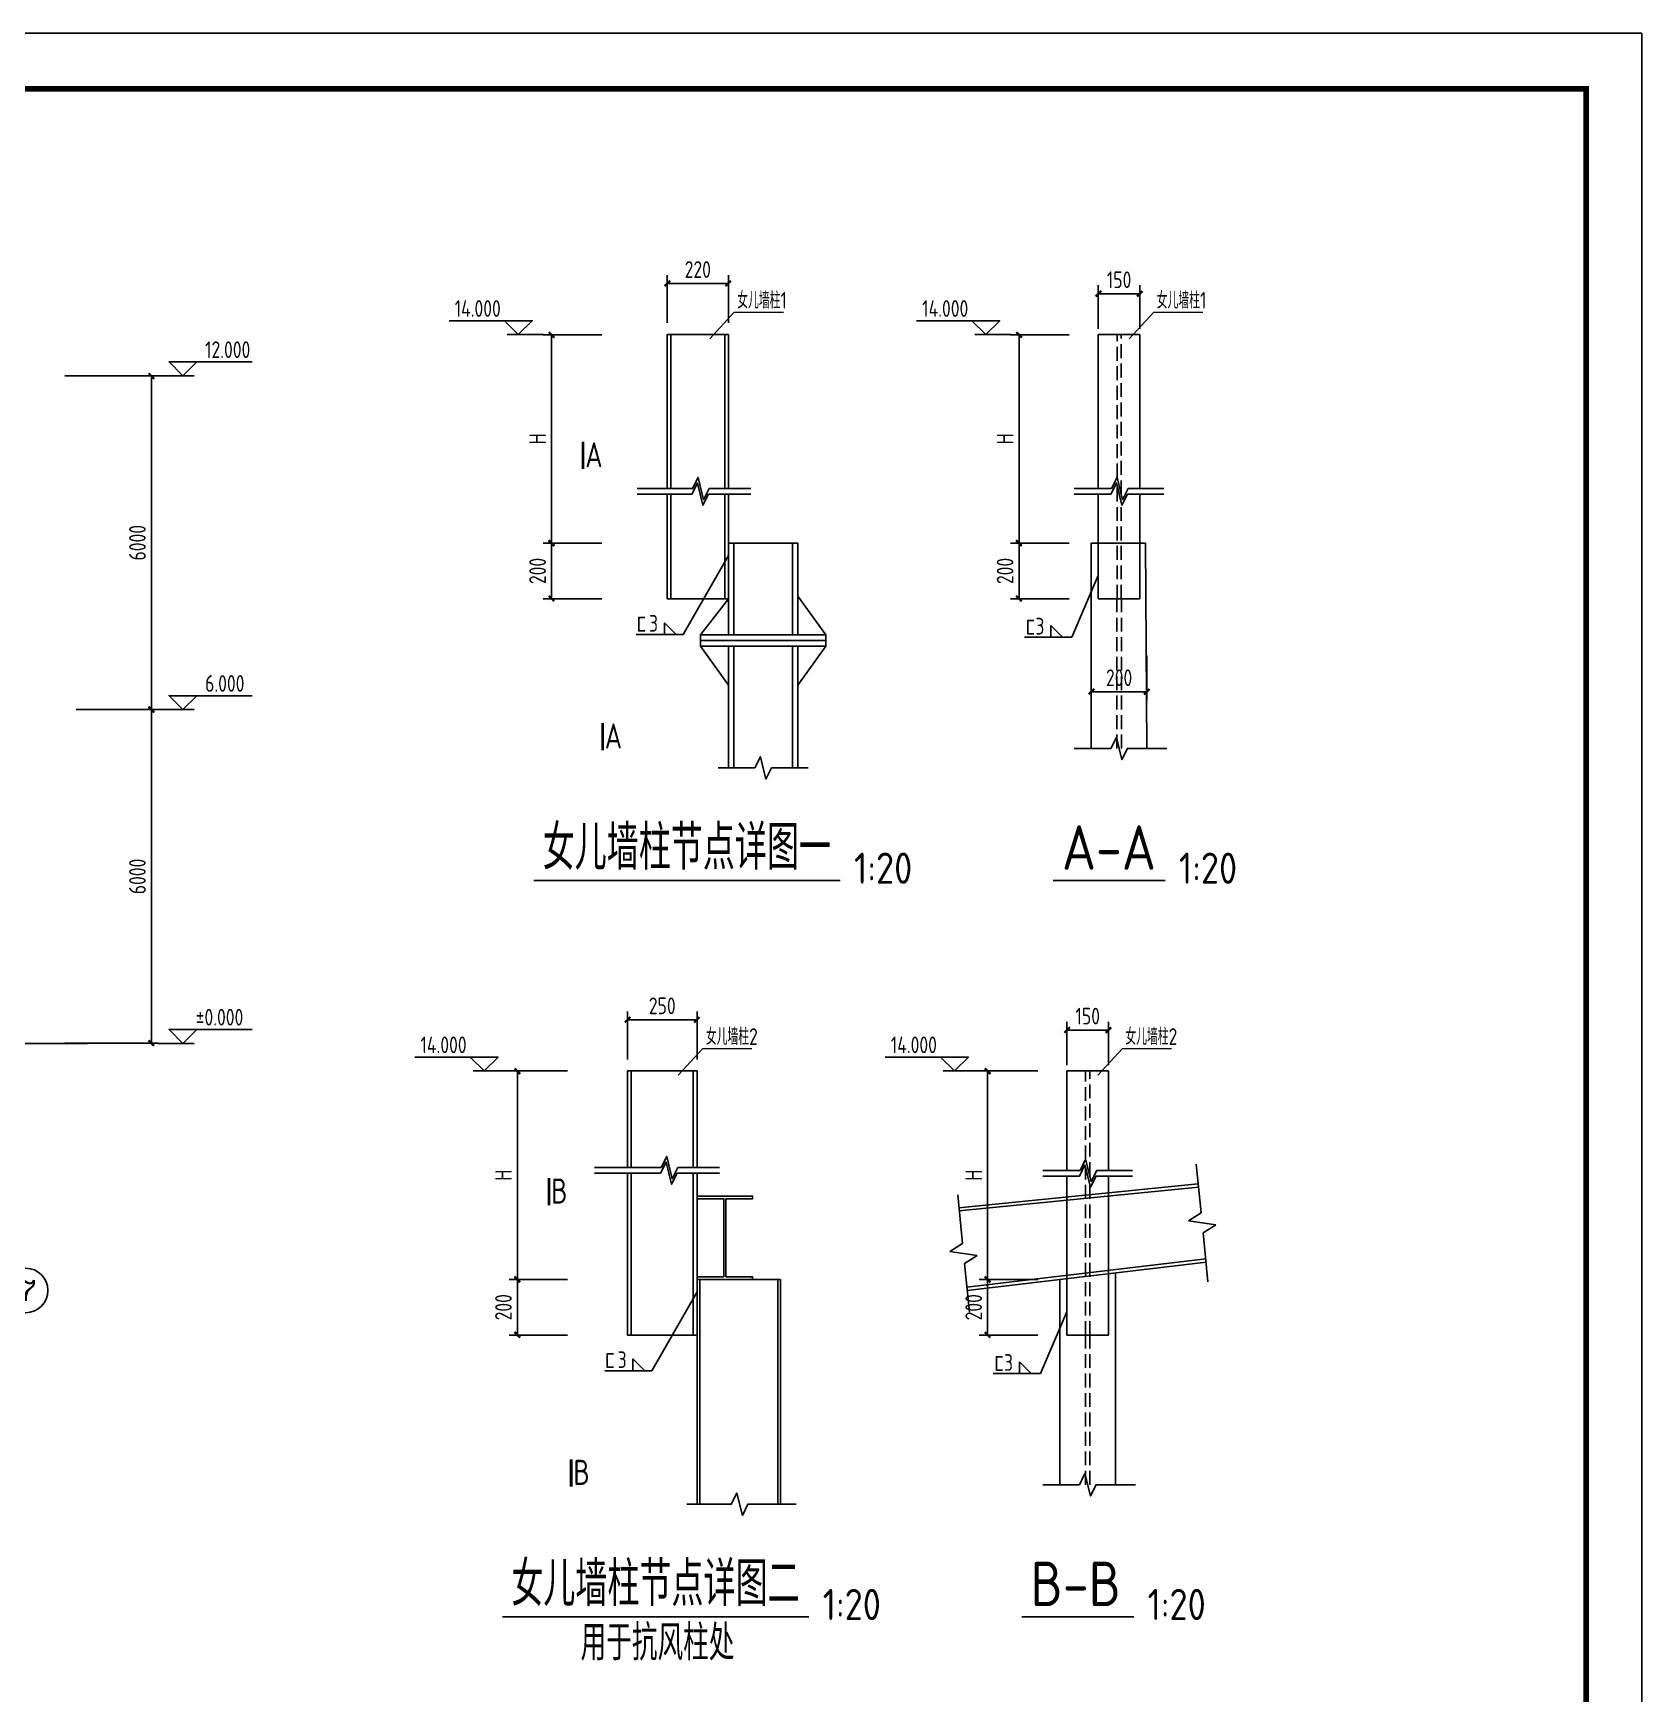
# Model space of a CAD drawing. Header units: millimetres. Extents: x 865490 to 879904, y 39442 to 44891.
# Drawn here: x 874003.9 to 874293.1, y 39745.4 to 40044 of the extents above; entities that cross this region are included whole.
import ezdxf
from ezdxf.enums import TextEntityAlignment as Align

# ---------------------------------------------------------------- set-up
doc = ezdxf.new("R2010")
doc.units = ezdxf.units.MM
doc.header["$LTSCALE"] = 1000
doc.header["$MEASUREMENT"] = 0
doc.linetypes.add('DASH', pattern=[0.35, 0.25, -0.1])
for name, color, linetype in [('10', 7, 'Continuous'), ('14', 2, 'Continuous'), ('1530', 253, 'Continuous'), ('1534', 7, 'Continuous'), ('AXIS', 3, 'Continuous'), ('AXIS_TEXT', 7, 'Continuous'), ('D1', 112, 'Continuous'), ('D2', 6, 'Continuous'), ('DIM', 7, 'Continuous'), ('GJ', 6, 'Continuous'), ('M_Prof', 2, 'Continuous'), ('M_Thin', 7, 'Continuous'), ('Prof', 2, 'Continuous'), ('THIN', 7, 'Continuous'), ('文字', 7, 'Continuous'), ('柱子', 8, 'Continuous'), ('标准截面(白色)', 7, 'Continuous'), ('标注', 7, 'Continuous')]:
    doc.layers.add(name, color=color, linetype=linetype)
doc.layers.add('LZ', color=64, linetype='Continuous', lineweight=9)
doc.styles.add('_TCH_AXIS', font='COMPLEX', dxfattribs={"bigfont": 'GBCBIG'})
doc.styles.add('COMPLEX', font='COMPLEX')
doc.styles.add('GBHZ', font='gbenor.shx', dxfattribs={"width": 0.9, "bigfont": 'gbcbig.shx'})
doc.dimstyles.new('Y100', dxfattribs={"dimscale": 0, "dimtxt": 3, "dimasz": 0.01, "dimexe": 1.2, "dimexo": 2, "dimgap": 1, "dimtad": 1, "dimdec": 0, "dimlfac": 100, "dimzin": 0, "dimdsep": 46, "dimtxsty": 'GBHZ', "dimblk": 'DX', "dimcen": 0.09, "dimdle": 1, "dimclrd": 7, "dimclre": 7, "dimclrt": 7, "dimadec": 0, "dimazin": 0, "dimtfac": 1, "dimtdec": 0, "dimtix": 1, "dimtmove": 2, "dimatfit": 3, "dimldrblk": 'DX', "dimfxl": 0, "dimtolj": 1, "dimtzin": 0, "dimarcsym": 0})
doc.dimstyles.new('Y20', dxfattribs={"dimscale": 0, "dimtxt": 3, "dimasz": 0.01, "dimexe": 1.5, "dimexo": 0.03, "dimgap": 1, "dimtad": 1, "dimdec": 0, "dimlfac": 20, "dimzin": 0, "dimdsep": 46, "dimtxsty": 'GBHZ', "dimblk1": 'DX', "dimblk2": 'DX', "dimsah": 1, "dimcen": 0.09, "dimdle": 1, "dimadec": 0, "dimazin": 0, "dimtfac": 1, "dimtdec": 0, "dimtix": 1, "dimtmove": 2, "dimatfit": 3, "dimldrblk": 'DX', "dimfxl": 0, "dimtolj": 1, "dimtzin": 0, "dimarcsym": 0})

# ---------------------------------------------------------------- blocks, each defined once
blk = doc.blocks.new('DX')
at = {"color": 0, "linetype": 'ByBlock', "const_width": 40}
blk.add_lwpolyline([(-54, -51), (46, 49)], dxfattribs=at)
blk = doc.blocks.new('*D38')
at = {"layer": 'Defpoints', "color": 0, "transparency": 16777216}
for p in [(874097.04, 39989.76), (874106.09, 39989.76), (874106.09, 39952.28)]:
    blk.add_point(p, dxfattribs=at)
at = {"layer": 'dim', "color": 0, "lineweight": -2, "transparency": 16777216}
for p, q in [((874106.06, 39989.76), (874095.54, 39989.76)), ((874097.04, 39952.29), (874097.04, 39989.75)), ((874106.06, 39952.28), (874095.54, 39952.28))]:
    blk.add_line(p, q, dxfattribs=at)
at = {"layer": 'dim', "color": 0, "lineweight": -2, "transparency": 16777216, "xscale": 0.01, "yscale": 0.01, "zscale": 0.01}
for p, rotation in [((874097.04, 39989.76), 90), ((874097.04, 39952.28), 270)]:
    blk.add_blockref('DX', p, dxfattribs=dict(at, rotation=rotation))
at = {"layer": 'dim', "color": 0, "transparency": 16777216, "insert": (874094.54, 39971.02), "char_height": 3, "attachment_point": 5, "rotation": 90, "style": 'GBHZ'}
blk.add_mtext('\\A1;H', dxfattribs=at)
blk = doc.blocks.new('*D39')
at = {"layer": 'Defpoints', "color": 0, "transparency": 16777216}
for p in [(874181.09, 39952.28), (874190.15, 39952.28), (874190.15, 39942.28)]:
    blk.add_point(p, dxfattribs=at)
at = {"layer": 'dim', "color": 0, "lineweight": -2, "transparency": 16777216}
for p, q in [((874190.12, 39952.28), (874179.59, 39952.28)), ((874181.09, 39942.29), (874181.09, 39952.27)), ((874190.12, 39942.28), (874179.59, 39942.28))]:
    blk.add_line(p, q, dxfattribs=at)
at = {"layer": 'dim', "color": 0, "lineweight": -2, "transparency": 16777216, "xscale": 0.01, "yscale": 0.01, "zscale": 0.01}
for p, rotation in [((874181.09, 39952.28), 90), ((874181.09, 39942.28), 270)]:
    blk.add_blockref('DX', p, dxfattribs=dict(at, rotation=rotation))
at = {"layer": 'dim', "color": 0, "transparency": 16777216, "insert": (874178.59, 39947.28), "char_height": 3, "attachment_point": 5, "rotation": 90, "style": 'GBHZ'}
blk.add_mtext('\\A1;200', dxfattribs=at)
blk = doc.blocks.new('*D40')
at = {"layer": 'Defpoints', "color": 0, "transparency": 16777216}
for p in [(874181.09, 39989.76), (874190.15, 39989.76), (874190.15, 39952.28)]:
    blk.add_point(p, dxfattribs=at)
at = {"layer": 'dim', "color": 0, "lineweight": -2, "transparency": 16777216}
for p, q in [((874190.12, 39989.76), (874179.59, 39989.76)), ((874181.09, 39952.29), (874181.09, 39989.75)), ((874190.12, 39952.28), (874179.59, 39952.28))]:
    blk.add_line(p, q, dxfattribs=at)
at = {"layer": 'dim', "color": 0, "lineweight": -2, "transparency": 16777216, "xscale": 0.01, "yscale": 0.01, "zscale": 0.01}
for p, rotation in [((874181.09, 39989.76), 90), ((874181.09, 39952.28), 270)]:
    blk.add_blockref('DX', p, dxfattribs=dict(at, rotation=rotation))
at = {"layer": 'dim', "color": 0, "transparency": 16777216, "insert": (874178.59, 39971.02), "char_height": 3, "attachment_point": 5, "rotation": 90, "style": 'GBHZ'}
blk.add_mtext('\\A1;H', dxfattribs=at)
blk = doc.blocks.new('*D41')
at = {"layer": 'Defpoints', "color": 0, "transparency": 16777216}
for p in [(874194.09, 39932.13), (874204.09, 39932.13), (874194.09, 39925.58)]:
    blk.add_point(p, dxfattribs=at)
at = {"layer": 'dim', "color": 0, "lineweight": -2, "transparency": 16777216}
for p, q in [((874194.09, 39932.1), (874194.09, 39924.08)), ((874204.09, 39932.1), (874204.09, 39924.08)), ((874204.08, 39925.58), (874194.1, 39925.58))]:
    blk.add_line(p, q, dxfattribs=at)
at = {"layer": 'dim', "color": 0, "lineweight": -2, "transparency": 16777216, "xscale": 0.01, "yscale": 0.01, "zscale": 0.01, "rotation": 180}
blk.add_blockref('DX', (874194.09, 39925.58), dxfattribs=at)
at = {"layer": 'dim', "color": 0, "lineweight": -2, "transparency": 16777216, "xscale": 0.01, "yscale": 0.01, "zscale": 0.01}
blk.add_blockref('DX', (874204.09, 39925.58), dxfattribs=at)
at = {"layer": 'dim', "color": 0, "transparency": 16777216, "insert": (874199.09, 39928.08), "char_height": 3, "attachment_point": 5, "style": 'GBHZ'}
blk.add_mtext('\\A1;200', dxfattribs=at)
blk = doc.blocks.new('*D42')
at = {"layer": 'Defpoints', "color": 0, "transparency": 16777216}
for p in [(874202.84, 39997.13), (874195.34, 39990.77), (874202.84, 39990.77)]:
    blk.add_point(p, dxfattribs=at)
at = {"layer": 'dim', "color": 0, "lineweight": -2, "transparency": 16777216}
for p, q in [((874195.34, 39990.8), (874195.34, 39998.63)), ((874202.84, 39990.8), (874202.84, 39998.63)), ((874195.35, 39997.13), (874202.83, 39997.13))]:
    blk.add_line(p, q, dxfattribs=at)
at = {"layer": 'dim', "color": 0, "lineweight": -2, "transparency": 16777216, "xscale": 0.01, "yscale": 0.01, "zscale": 0.01, "rotation": 180}
blk.add_blockref('DX', (874195.34, 39997.13), dxfattribs=at)
at = {"layer": 'dim', "color": 0, "lineweight": -2, "transparency": 16777216, "xscale": 0.01, "yscale": 0.01, "zscale": 0.01}
blk.add_blockref('DX', (874202.84, 39997.13), dxfattribs=at)
at = {"layer": 'dim', "color": 0, "transparency": 16777216, "insert": (874199.09, 39999.63), "char_height": 3, "attachment_point": 5, "style": 'GBHZ'}
blk.add_mtext('\\A1;150', dxfattribs=at)
blk = doc.blocks.new('*D43')
at = {"layer": 'Defpoints', "color": 0, "transparency": 16777216}
for p in [(874106.09, 39952.28), (874097.04, 39942.28), (874106.09, 39942.28)]:
    blk.add_point(p, dxfattribs=at)
at = {"layer": 'dim', "color": 0, "lineweight": -2, "transparency": 16777216}
for p, q in [((874106.06, 39952.28), (874095.54, 39952.28)), ((874097.04, 39952.27), (874097.04, 39942.29)), ((874106.06, 39942.28), (874095.54, 39942.28))]:
    blk.add_line(p, q, dxfattribs=at)
at = {"layer": 'dim', "color": 0, "lineweight": -2, "transparency": 16777216, "xscale": 0.01, "yscale": 0.01, "zscale": 0.01}
for p, rotation in [((874097.04, 39952.28), 90), ((874097.04, 39942.28), 270)]:
    blk.add_blockref('DX', p, dxfattribs=dict(at, rotation=rotation))
at = {"layer": 'dim', "color": 0, "transparency": 16777216, "insert": (874094.54, 39947.28), "char_height": 3, "attachment_point": 5, "rotation": 90, "style": 'GBHZ'}
blk.add_mtext('\\A1;200', dxfattribs=at)
blk = doc.blocks.new('*D44')
at = {"layer": 'Defpoints', "color": 0, "transparency": 16777216}
for p in [(874128.84, 39998.97), (874117.84, 39991.83), (874128.84, 39991.83)]:
    blk.add_point(p, dxfattribs=at)
at = {"layer": 'dim', "color": 0, "lineweight": -2, "transparency": 16777216}
for p, q in [((874117.84, 39991.86), (874117.84, 40000.47)), ((874128.84, 39991.86), (874128.84, 40000.47)), ((874117.85, 39998.97), (874128.83, 39998.97))]:
    blk.add_line(p, q, dxfattribs=at)
at = {"layer": 'dim', "color": 0, "lineweight": -2, "transparency": 16777216, "xscale": 0.01, "yscale": 0.01, "zscale": 0.01, "rotation": 180}
blk.add_blockref('DX', (874117.84, 39998.97), dxfattribs=at)
at = {"layer": 'dim', "color": 0, "lineweight": -2, "transparency": 16777216, "xscale": 0.01, "yscale": 0.01, "zscale": 0.01}
blk.add_blockref('DX', (874128.84, 39998.97), dxfattribs=at)
at = {"layer": 'dim', "color": 0, "transparency": 16777216, "insert": (874123.34, 40001.47), "char_height": 3, "attachment_point": 5, "style": 'GBHZ'}
blk.add_mtext('\\A1;220', dxfattribs=at)
blk = doc.blocks.new('*D32')
at = {"layer": 'Defpoints', "color": 0, "transparency": 16777216}
for p in [(874090.9, 39857.39), (874099.95, 39857.39), (874099.95, 39819.91)]:
    blk.add_point(p, dxfattribs=at)
at = {"layer": 'dim', "color": 0, "lineweight": -2, "transparency": 16777216}
for p, q in [((874099.92, 39857.39), (874089.4, 39857.39)), ((874090.9, 39819.92), (874090.9, 39857.38)), ((874099.92, 39819.91), (874089.4, 39819.91))]:
    blk.add_line(p, q, dxfattribs=at)
at = {"layer": 'dim', "color": 0, "lineweight": -2, "transparency": 16777216, "xscale": 0.01, "yscale": 0.01, "zscale": 0.01}
for p, rotation in [((874090.9, 39857.39), 90), ((874090.9, 39819.91), 270)]:
    blk.add_blockref('DX', p, dxfattribs=dict(at, rotation=rotation))
at = {"layer": 'dim', "color": 0, "transparency": 16777216, "insert": (874088.4, 39838.65), "char_height": 3, "attachment_point": 5, "rotation": 90, "style": 'GBHZ'}
blk.add_mtext('\\A1;H', dxfattribs=at)
blk = doc.blocks.new('*D33')
at = {"layer": 'Defpoints', "color": 0, "transparency": 16777216}
for p in [(874175.45, 39819.91), (874184.51, 39819.91), (874184.51, 39809.91)]:
    blk.add_point(p, dxfattribs=at)
at = {"layer": 'dim', "color": 0, "lineweight": -2, "transparency": 16777216}
for p, q in [((874184.48, 39819.91), (874173.95, 39819.91)), ((874175.45, 39809.92), (874175.45, 39819.9)), ((874184.48, 39809.91), (874173.95, 39809.91))]:
    blk.add_line(p, q, dxfattribs=at)
at = {"layer": 'dim', "color": 0, "lineweight": -2, "transparency": 16777216, "xscale": 0.01, "yscale": 0.01, "zscale": 0.01}
for p, rotation in [((874175.45, 39819.91), 90), ((874175.45, 39809.91), 270)]:
    blk.add_blockref('DX', p, dxfattribs=dict(at, rotation=rotation))
at = {"layer": 'dim', "color": 0, "transparency": 16777216, "insert": (874172.95, 39814.91), "char_height": 3, "attachment_point": 5, "rotation": 90, "style": 'GBHZ'}
blk.add_mtext('\\A1;200', dxfattribs=at)
blk = doc.blocks.new('*D34')
at = {"layer": 'Defpoints', "color": 0, "transparency": 16777216}
for p in [(874175.45, 39857.39), (874184.51, 39857.39), (874184.51, 39819.91)]:
    blk.add_point(p, dxfattribs=at)
at = {"layer": 'dim', "color": 0, "lineweight": -2, "transparency": 16777216}
for p, q in [((874184.48, 39857.39), (874173.95, 39857.39)), ((874175.45, 39819.92), (874175.45, 39857.38)), ((874184.48, 39819.91), (874173.95, 39819.91))]:
    blk.add_line(p, q, dxfattribs=at)
at = {"layer": 'dim', "color": 0, "lineweight": -2, "transparency": 16777216, "xscale": 0.01, "yscale": 0.01, "zscale": 0.01}
for p, rotation in [((874175.45, 39857.39), 90), ((874175.45, 39819.91), 270)]:
    blk.add_blockref('DX', p, dxfattribs=dict(at, rotation=rotation))
at = {"layer": 'dim', "color": 0, "transparency": 16777216, "insert": (874172.95, 39838.65), "char_height": 3, "attachment_point": 5, "rotation": 90, "style": 'GBHZ'}
blk.add_mtext('\\A1;H', dxfattribs=at)
blk = doc.blocks.new('*D35')
at = {"layer": 'Defpoints', "color": 0, "transparency": 16777216}
for p in [(874197.2, 39864.75), (874189.7, 39858.39), (874197.2, 39858.39)]:
    blk.add_point(p, dxfattribs=at)
at = {"layer": 'dim', "color": 0, "lineweight": -2, "transparency": 16777216}
for p, q in [((874189.7, 39858.42), (874189.7, 39866.25)), ((874197.2, 39858.42), (874197.2, 39866.25)), ((874189.71, 39864.75), (874197.19, 39864.75))]:
    blk.add_line(p, q, dxfattribs=at)
at = {"layer": 'dim', "color": 0, "lineweight": -2, "transparency": 16777216, "xscale": 0.01, "yscale": 0.01, "zscale": 0.01, "rotation": 180}
blk.add_blockref('DX', (874189.7, 39864.75), dxfattribs=at)
at = {"layer": 'dim', "color": 0, "lineweight": -2, "transparency": 16777216, "xscale": 0.01, "yscale": 0.01, "zscale": 0.01}
blk.add_blockref('DX', (874197.2, 39864.75), dxfattribs=at)
at = {"layer": 'dim', "color": 0, "transparency": 16777216, "insert": (874193.45, 39867.25), "char_height": 3, "attachment_point": 5, "style": 'GBHZ'}
blk.add_mtext('\\A1;150', dxfattribs=at)
blk = doc.blocks.new('*D36')
at = {"layer": 'Defpoints', "color": 0, "transparency": 16777216}
for p in [(874099.95, 39819.91), (874090.9, 39809.91), (874099.95, 39809.91)]:
    blk.add_point(p, dxfattribs=at)
at = {"layer": 'dim', "color": 0, "lineweight": -2, "transparency": 16777216}
for p, q in [((874099.92, 39819.91), (874089.4, 39819.91)), ((874090.9, 39819.9), (874090.9, 39809.92)), ((874099.92, 39809.91), (874089.4, 39809.91))]:
    blk.add_line(p, q, dxfattribs=at)
at = {"layer": 'dim', "color": 0, "lineweight": -2, "transparency": 16777216, "xscale": 0.01, "yscale": 0.01, "zscale": 0.01}
for p, rotation in [((874090.9, 39819.91), 90), ((874090.9, 39809.91), 270)]:
    blk.add_blockref('DX', p, dxfattribs=dict(at, rotation=rotation))
at = {"layer": 'dim', "color": 0, "transparency": 16777216, "insert": (874088.4, 39814.91), "char_height": 3, "attachment_point": 5, "rotation": 90, "style": 'GBHZ'}
blk.add_mtext('\\A1;200', dxfattribs=at)
blk = doc.blocks.new('*D37')
at = {"layer": 'Defpoints', "color": 0, "transparency": 16777216}
for p in [(874123.2, 39866.6), (874110.7, 39859.45), (874123.2, 39859.45)]:
    blk.add_point(p, dxfattribs=at)
at = {"layer": 'dim', "color": 0, "lineweight": -2, "transparency": 16777216}
for p, q in [((874110.7, 39859.48), (874110.7, 39868.1)), ((874110.71, 39866.6), (874123.19, 39866.6)), ((874123.2, 39859.48), (874123.2, 39868.1))]:
    blk.add_line(p, q, dxfattribs=at)
at = {"layer": 'dim', "color": 0, "lineweight": -2, "transparency": 16777216, "xscale": 0.01, "yscale": 0.01, "zscale": 0.01, "rotation": 180}
blk.add_blockref('DX', (874110.7, 39866.6), dxfattribs=at)
at = {"layer": 'dim', "color": 0, "lineweight": -2, "transparency": 16777216, "xscale": 0.01, "yscale": 0.01, "zscale": 0.01}
blk.add_blockref('DX', (874123.2, 39866.6), dxfattribs=at)
at = {"layer": 'dim', "color": 0, "transparency": 16777216, "insert": (874116.95, 39869.1), "char_height": 3, "attachment_point": 5, "style": 'GBHZ'}
blk.add_mtext('\\A1;250', dxfattribs=at)
blk = doc.blocks.new('*D562')
at = {"layer": 'Defpoints', "color": 0, "transparency": 16777216}
for p in [(874009.55, 39922.36), (874007.55, 39862.36), (874025.09, 39862.36)]:
    blk.add_point(p, dxfattribs=at)
at = {"layer": 'dim', "color": 7, "lineweight": -2, "transparency": 16777216}
for p, q in [((874011.55, 39922.36), (874026.29, 39922.36)), ((874025.09, 39922.35), (874025.09, 39862.37)), ((874009.55, 39862.36), (874026.29, 39862.36))]:
    blk.add_line(p, q, dxfattribs=at)
at = {"layer": 'dim', "color": 7, "lineweight": -2, "transparency": 16777216, "xscale": 0.01, "yscale": 0.01, "zscale": 0.01}
for p, rotation in [((874025.09, 39922.36), 90), ((874025.09, 39862.36), 270)]:
    blk.add_blockref('DX', p, dxfattribs=dict(at, rotation=rotation))
at = {"layer": 'dim', "color": 7, "transparency": 16777216, "insert": (874022.59, 39892.36), "char_height": 3, "attachment_point": 5, "rotation": 90, "style": 'GBHZ'}
blk.add_mtext('\\A1;6000', dxfattribs=at)
blk = doc.blocks.new('*D565')
at = {"layer": 'Defpoints', "color": 0, "transparency": 16777216}
for p in [(874007.55, 39982.36), (874025.09, 39982.36), (874009.55, 39922.36)]:
    blk.add_point(p, dxfattribs=at)
at = {"layer": 'dim', "color": 7, "lineweight": -2, "transparency": 16777216}
for p, q in [((874009.55, 39982.36), (874026.29, 39982.36)), ((874025.09, 39922.37), (874025.09, 39982.35)), ((874011.55, 39922.36), (874026.29, 39922.36))]:
    blk.add_line(p, q, dxfattribs=at)
at = {"layer": 'dim', "color": 7, "lineweight": -2, "transparency": 16777216, "xscale": 0.01, "yscale": 0.01, "zscale": 0.01}
for p, rotation in [((874025.09, 39982.36), 90), ((874025.09, 39922.36), 270)]:
    blk.add_blockref('DX', p, dxfattribs=dict(at, rotation=rotation))
at = {"layer": 'dim', "color": 7, "transparency": 16777216, "insert": (874022.59, 39952.36), "char_height": 3, "attachment_point": 5, "rotation": 90, "style": 'GBHZ'}
blk.add_mtext('\\A1;6000', dxfattribs=at)
blk = doc.blocks.new('_AXISO')
blk.add_circle((0, 0), 0.5)
at = {"layer": 'AXIS_TEXT', "style": 'COMPLEX', "width": 1.041667}
blk.add_attdef('A', text='', height=0.56, dxfattribs=at).set_placement((-0.25, -0.28), (0.25, -0.28), align=Align.FIT)

msp = doc.modelspace()

# ---------------------------------------------------------------- linework, layer by layer
at = {"color": 0}
for p, q in [((874293.063, 40043.955), (873452.063, 40043.955)), ((873452.063, 40043.955), (874293.063, 40043.955)), ((874293.063, 40043.955), (874293.063, 39449.955))]:
    msp.add_line(p, q, dxfattribs=at)
at = {"color": 0, "const_width": 1}
msp.add_lwpolyline([(874283.063, 39459.955), (873477.063, 39459.955), (873477.063, 40033.955), (874283.063, 40033.955)], close=True, dxfattribs=at)
at = {"layer": '14'}
for points in [[(874123.841, 39935.778), (874128.842, 39942.278)], [(874146.341, 39935.778), (874141.341, 39942.778)], [(874123.841, 39933.778), (874128.842, 39926.778)], [(874146.341, 39933.778), (874141.341, 39926.778)]]:
    msp.add_lwpolyline(points, dxfattribs=at)
msp.add_lwpolyline([(874123.841, 39933.778), (874123.841, 39935.778), (874146.341, 39935.778), (874146.341, 39933.778), (874123.841, 39933.778)], close=True, dxfattribs=at)
at = {"layer": '1530'}
for p, q in [((874095.537, 39989.761), (874089.066, 39989.761)), ((874179.595, 39989.761), (874173.123, 39989.761)), ((874026.294, 39982.358), (874032.766, 39982.358)), ((874026.294, 39922.358), (874032.766, 39922.358)), ((874026.294, 39862.358), (874032.766, 39862.358)), ((874089.396, 39857.389), (874082.925, 39857.389)), ((874173.954, 39857.389), (874167.482, 39857.389))]:
    msp.add_line(p, q, dxfattribs=at)
at = {"layer": '1534'}
for points in [[(874088.566, 39992.261), (874091.066, 39989.761), (874093.566, 39992.261), (874078.632, 39992.261)], [(874172.623, 39992.261), (874175.123, 39989.761), (874177.623, 39992.261), (874162.689, 39992.261)], [(874033.266, 39984.858), (874030.766, 39982.358), (874028.266, 39984.858), (874043.199, 39984.858)], [(874033.266, 39924.858), (874030.766, 39922.358), (874028.266, 39924.858), (874043.199, 39924.858)], [(874033.266, 39864.858), (874030.766, 39862.358), (874028.266, 39864.858), (874043.199, 39864.858)], [(874082.425, 39859.889), (874084.925, 39857.389), (874087.425, 39859.889), (874072.491, 39859.889)], [(874166.982, 39859.889), (874169.482, 39857.389), (874171.982, 39859.889), (874157.048, 39859.889)]]:
    msp.add_lwpolyline(points, dxfattribs=at)
at = {"layer": 'D1'}
for p, q in [((874128.841, 39950.053), (874120.695, 39935.876)), ((874195.341, 39946.457), (874190.593, 39935.353)), ((874117.327, 39937.984), (874119.435, 39935.876)), ((874117.327, 39935.876), (874117.327, 39937.984)), ((874120.695, 39935.876), (874112.26, 39935.876)), ((874190.593, 39935.353), (874182.091, 39935.353)), ((874186.792, 39937.462), (874188.9, 39935.353)), ((874186.792, 39935.353), (874186.792, 39937.462)), ((874123.2, 39817.681), (874115.054, 39803.504)), ((874189.7, 39814.085), (874184.952, 39802.981)), ((874115.054, 39803.504), (874106.619, 39803.504)), ((874111.686, 39805.612), (874113.794, 39803.504)), ((874111.686, 39803.504), (874111.686, 39805.612)), ((874181.151, 39805.09), (874183.259, 39802.981)), ((874181.151, 39802.981), (874181.151, 39805.09)), ((874184.952, 39802.981), (874176.45, 39802.981))]:
    msp.add_line(p, q, dxfattribs=at)
at = {"layer": 'D2', "const_width": 0.489}
for points in [[(874102.713, 39965.604), (874102.713, 39970.497)], [(874106.213, 39915.035), (874106.213, 39919.928)], [(874096.572, 39833.232), (874096.572, 39838.125)], [(874100.572, 39782.663), (874100.572, 39787.556)]]:
    msp.add_lwpolyline(points, dxfattribs=at)
at = {"layer": 'dim'}
msp.add_line((874146.341, 39934.778), (874123.841, 39934.778), dxfattribs=at)
at = {"layer": 'GJ'}
for p, q in [((874117.841, 39962.083), (874117.841, 39989.761)), ((874128.841, 39989.761), (874117.841, 39989.761)), ((874118.508, 39962.083), (874118.508, 39989.761)), ((874128.174, 39962.083), (874128.174, 39989.761)), ((874128.841, 39962.083), (874128.841, 39989.761)), ((874195.341, 39962.083), (874195.341, 39989.761)), ((874202.841, 39989.761), (874195.341, 39989.761)), ((874202.841, 39962.083), (874202.841, 39989.761)), ((874117.841, 39942.278), (874117.841, 39961.083)), ((874118.508, 39942.278), (874118.508, 39961.083)), ((874128.174, 39942.278), (874128.174, 39961.083)), ((874128.841, 39942.278), (874128.841, 39961.083)), ((874195.341, 39942.278), (874195.341, 39961.083)), ((874202.841, 39942.278), (874202.841, 39961.083)), ((874128.841, 39942.278), (874117.841, 39942.278)), ((874202.841, 39942.278), (874195.341, 39942.278)), ((874110.7, 39840.018), (874110.7, 39857.389)), ((874123.2, 39857.389), (874110.7, 39857.389)), ((874111.367, 39840.018), (874111.367, 39857.389)), ((874122.533, 39840.018), (874122.533, 39857.389)), ((874123.2, 39840.018), (874123.2, 39857.389)), ((874189.7, 39839.508), (874189.7, 39857.389)), ((874197.2, 39857.389), (874189.7, 39857.389)), ((874197.2, 39839.508), (874197.2, 39857.389)), ((874110.7, 39809.906), (874110.7, 39839.018)), ((874111.367, 39809.906), (874111.367, 39839.018)), ((874122.533, 39809.906), (874122.533, 39839.018)), ((874123.2, 39809.906), (874123.2, 39839.018)), ((874189.7, 39809.906), (874189.7, 39838.508)), ((874197.2, 39809.906), (874197.2, 39838.508)), ((874123.2, 39809.906), (874110.7, 39809.906)), ((874197.2, 39809.906), (874189.7, 39809.906))]:
    msp.add_line(p, q, dxfattribs=at)
at = {"layer": 'LZ'}
for p, q in [((874125.479, 39988.988), (874129.897, 39993.797)), ((874129.897, 39993.797), (874138.719, 39993.797)), ((874200.9, 39988.988), (874205.317, 39993.797)), ((874205.317, 39993.797), (874214.139, 39993.797)), ((874119.838, 39856.617), (874124.256, 39861.425)), ((874124.256, 39861.425), (874133.078, 39861.425)), ((874195.259, 39856.617), (874199.676, 39861.425)), ((874199.676, 39861.425), (874208.498, 39861.425))]:
    msp.add_line(p, q, dxfattribs=at)
at = {"layer": 'M_Prof'}
msp.add_line((874013.586, 39862.358), (873495.691, 39862.358), dxfattribs=at)
at = {"layer": 'M_Thin'}
for points in [[(874112.412, 39962.083), (874122.394, 39962.083), (874123.394, 39964.083), (874124.394, 39960.083), (874125.394, 39962.083), (874132.904, 39962.083)], [(874112.412, 39961.083), (874122.269, 39961.083), (874123.269, 39963.083), (874124.269, 39959.083), (874125.269, 39961.083), (874132.904, 39961.083)], [(874191.029, 39962.083), (874197.716, 39962.083), (874198.716, 39964.083), (874199.716, 39960.083), (874200.716, 39962.083), (874207.154, 39962.083)], [(874191.029, 39961.083), (874197.591, 39961.083), (874198.591, 39963.083), (874199.591, 39959.083), (874200.591, 39961.083), (874207.154, 39961.083)], [(874191.029, 39915.368), (874197.591, 39915.368), (874198.591, 39917.368), (874199.591, 39913.368), (874200.591, 39915.368), (874207.654, 39915.368)], [(874127.029, 39911.868), (874133.591, 39911.868), (874134.591, 39913.868), (874135.591, 39909.868), (874136.591, 39911.868), (874143.154, 39911.868)], [(874104.771, 39840.018), (874116.753, 39840.018), (874117.753, 39842.018), (874118.753, 39838.018), (874119.753, 39840.018), (874127.262, 39840.018)], [(874104.771, 39839.018), (874116.628, 39839.018), (874117.628, 39841.018), (874118.628, 39837.018), (874119.628, 39839.018), (874127.262, 39839.018)], [(874185.388, 39839.508), (874192.075, 39839.508), (874193.075, 39841.508), (874194.075, 39837.508), (874195.075, 39839.508), (874201.513, 39839.508)], [(874185.388, 39838.508), (874191.95, 39838.508), (874192.95, 39840.508), (874193.95, 39836.508), (874194.95, 39838.508), (874201.513, 39838.508)], [(874185.388, 39782.996), (874191.95, 39782.996), (874192.95, 39784.996), (874193.95, 39780.996), (874194.95, 39782.996), (874202.013, 39782.996)], [(874121.387, 39779.496), (874129.348, 39779.496), (874130.348, 39781.496), (874131.348, 39777.496), (874132.348, 39779.496), (874141.046, 39779.496)]]:
    msp.add_lwpolyline(points, dxfattribs=at)
at = {"layer": 'Prof'}
msp.add_lwpolyline([(874123.2, 39819.906), (874133.2, 39819.906), (874133.2, 39820.406), (874128.4, 39820.406), (874128.4, 39834.406), (874133.2, 39834.406), (874133.2, 39834.906), (874123.2, 39834.906), (874123.2, 39834.406), (874128, 39834.406), (874128, 39820.406), (874123.2, 39820.406)], close=True, dxfattribs=at)
at = {"layer": 'THIN'}
for p, q in [((874213.827, 39831.864), (874212.95, 39840.634)), ((874170.944, 39826.38), (874170.067, 39835.151)), ((874211.558, 39830.431), (874213.827, 39831.864)), ((874216.454, 39829.714), (874211.558, 39830.431)), ((874214.185, 39828.282), (874216.454, 39829.714)), ((874215.062, 39819.511), (874214.185, 39828.282)), ((874168.676, 39824.948), (874170.944, 39826.38)), ((874173.571, 39824.231), (874168.676, 39824.948)), ((874171.303, 39822.798), (874173.571, 39824.231)), ((874172.18, 39814.028), (874171.303, 39822.798))]:
    msp.add_line(p, q, dxfattribs=at)
at = {"layer": '文字', "color": 6, "const_width": 0.32}
for points in [[(874093.837, 39891.614), (874148.989, 39891.614)], [(874187.202, 39891.614), (874207.394, 39891.614)], [(874088.196, 39759.242), (874143.348, 39759.242)], [(874181.561, 39759.242), (874201.753, 39759.242)]]:
    msp.add_lwpolyline(points, dxfattribs=at)
at = {"layer": '柱子', "color": 251, "linetype": 'DASH', "ltscale": 0.01}
for p, q in [((874198.71, 39964.072), (874198.71, 39989.761)), ((874199.472, 39961.061), (874199.472, 39989.761)), ((874198.71, 39942.278), (874198.71, 39962.606)), ((874199.472, 39942.278), (874199.472, 39959.561)), ((874198.691, 39915.368), (874198.691, 39942.278)), ((874199.491, 39915.368), (874199.491, 39942.278)), ((874193.069, 39841.497), (874193.069, 39857.389)), ((874193.831, 39838.486), (874193.831, 39857.389)), ((874193.069, 39809.906), (874193.069, 39840.031)), ((874193.831, 39809.906), (874193.831, 39836.986)), ((874193.05, 39782.996), (874193.05, 39809.906)), ((874193.85, 39782.996), (874193.85, 39809.906))]:
    msp.add_line(p, q, dxfattribs=at)
at = {"layer": '柱子', "color": 251, "ltscale": 0.01}
for p, q in [((874128.841, 39935.778), (874128.841, 39952.278)), ((874141.341, 39952.278), (874128.841, 39952.278)), ((874129.841, 39935.778), (874129.841, 39952.278)), ((874140.341, 39935.778), (874140.341, 39952.278)), ((874141.341, 39935.778), (874141.341, 39952.278)), ((874194.091, 39939.528), (874194.091, 39952.278)), ((874203.841, 39952.278), (874194.091, 39952.278)), ((874204.091, 39915.368), (874203.841, 39952.278)), ((874194.091, 39915.368), (874194.091, 39939.528)), ((874128.841, 39911.868), (874128.841, 39933.778)), ((874129.841, 39911.868), (874129.841, 39933.778)), ((874140.341, 39911.868), (874140.341, 39933.778)), ((874141.341, 39911.868), (874141.341, 39933.778)), ((874123.2, 39779.496), (874123.2, 39819.906)), ((874138.2, 39819.906), (874123.2, 39819.906)), ((874123.7, 39779.496), (874123.7, 39819.906)), ((874137.7, 39779.496), (874137.7, 39819.906)), ((874138.2, 39779.496), (874138.2, 39819.906))]:
    msp.add_line(p, q, dxfattribs=at)
at = {"layer": '柱子'}
for p, q in [((874170.301, 39832.814), (874213.302, 39837.114)), ((874170.361, 39832.217), (874213.362, 39836.517)), ((874171.728, 39818.54), (874214.654, 39823.591)), ((874171.788, 39817.943), (874214.714, 39822.994))]:
    msp.add_line(p, q, dxfattribs=at)
at = {"layer": '标准截面(白色)'}
for p, q in [((874188.45, 39819.903), (874188.45, 39782.996)), ((874198.45, 39821.08), (874198.45, 39782.996))]:
    msp.add_line(p, q, dxfattribs=at)
at = {"layer": '标注'}
for points in [[(874113.797, 39936.496), (874112.711, 39936.496), (874112.711, 39938.91), (874113.797, 39938.91)], [(874183.764, 39935.985), (874182.678, 39935.985), (874182.678, 39938.399), (874183.764, 39938.399)], [(874108.156, 39804.124), (874107.07, 39804.124), (874107.07, 39806.538), (874108.156, 39806.538)], [(874178.123, 39803.613), (874177.037, 39803.613), (874177.037, 39806.027), (874178.123, 39806.027)]]:
    msp.add_lwpolyline(points, dxfattribs=at)

# ---------------------------------------------------------------- block references
at = {"layer": 'AXIS', "color": 0}
ref = msp.add_blockref('_AXISO', (874002.507, 39817.928), dxfattribs=dict(at, xscale=8, yscale=8, zscale=8))
ref.add_attrib('A', '7', dxfattribs={"layer": 'AXIS_TEXT', "color": 0, "height": 3.688, "style": '_TCH_AXIS', "width": 1.714286}).set_placement((874000.4, 39816.084), (874004.614, 39816.084), align=Align.FIT)

# ---------------------------------------------------------------- texts
at = {"layer": '10', "style": 'GBHZ', "width": 0.9}
for s, height, p in [('女儿墙柱1', 3, (874130.429, 39994.44)), ('女儿墙柱1', 3, (874205.849, 39994.44)), ('A', 4.5, (874103.117, 39965.928)), ('3', 3, (874114.572, 39936.367)), ('3', 3, (874184.037, 39935.844)), ('A', 4.5, (874106.617, 39915.359)), ('女儿墙柱2', 3, (874124.788, 39862.068)), ('女儿墙柱2', 3, (874200.208, 39862.068)), ('B', 4.5, (874096.976, 39833.557)), ('3', 3, (874108.931, 39803.995)), ('3', 3, (874178.396, 39803.472)), ('B', 4.5, (874100.976, 39782.987))]:
    msp.add_text(s, height=height, dxfattribs=at).set_placement(p)
at = {"layer": '1534', "style": 'GBHZ', "width": 0.9}
for s, p in [('14.000', (874079.63, 39992.961)), ('14.000', (874163.687, 39992.961)), ('12.000', (874034.759, 39985.558)), ('6.000', (874034.759, 39925.558)), ('%%P0.000', (874033.079, 39865.558)), ('14.000', (874073.489, 39860.589)), ('14.000', (874158.046, 39860.589))]:
    msp.add_text(s, height=3, dxfattribs=at).set_placement(p)
at = {"layer": '文字', "color": 6, "style": 'GBHZ'}
for s, height, p in [('女儿墙柱节点详图一', 8, (874095.444, 39893.565)), ('A-A', 8, (874188.81, 39893.565)), ('1:20', 5.6, (874151.438, 39891.049)), ('1:20', 5.6, (874209.843, 39891.049)), ('女儿墙柱节点详图二', 8, (874089.803, 39761.193)), ('B-B', 8, (874183.169, 39761.193)), ('1:20', 5.6, (874145.797, 39758.677)), ('1:20', 5.6, (874204.202, 39758.677)), ('用于抗风柱处', 6.4, (874102.272, 39751.416))]:
    msp.add_text(s, height=height, dxfattribs=at).set_placement(p)

# ---------------------------------------------------------------- dimensions: what is measured, and where the dimension line sits
at = {"layer": 'dim'}
for base, p1, p2, picture, middle in [((874128.841, 39998.968), (874117.841, 39991.826), (874128.841, 39991.826), '*D44', (874123.341, 40001.468)), ((874202.841, 39997.126), (874195.341, 39990.766), (874202.841, 39990.766), '*D42', (874199.091, 39999.626)), ((874123.2, 39866.596), (874110.7, 39859.454), (874123.2, 39859.454), '*D37', (874116.95, 39869.096)), ((874197.2, 39864.754), (874189.7, 39858.394), (874197.2, 39858.394), '*D35', (874193.45, 39867.254))]:
    dim = msp.add_linear_dim(base=base, p1=p1, p2=p2, dimstyle='Y20', override={"dimscale": 1}, dxfattribs=at)
    dim.commit()
    dim.dimension.update_dxf_attribs({"geometry": picture, "text_midpoint": middle})
for base, p1, p2, picture, middle in [((874097.037, 39989.761), (874106.095, 39952.278), (874106.095, 39989.761), '*D38', (874094.537, 39971.019)), ((874181.095, 39989.761), (874190.152, 39952.278), (874190.152, 39989.761), '*D40', (874178.595, 39971.019)), ((874090.896, 39857.389), (874099.954, 39819.906), (874099.954, 39857.389), '*D32', (874088.396, 39838.648)), ((874175.454, 39857.389), (874184.511, 39819.906), (874184.511, 39857.389), '*D34', (874172.954, 39838.648))]:
    dim = msp.add_linear_dim(base=base, p1=p1, p2=p2, angle=90, text='H', dimstyle='Y20', override={"dimscale": 1}, dxfattribs=at)
    dim.commit()
    dim.dimension.update_dxf_attribs({"geometry": picture, "text_midpoint": middle})
for base, p1, p2, angle, dimstyle, picture, middle in [((874025.094, 39982.358), (874009.554, 39922.358), (874007.554, 39982.358), 270, 'Y100', '*D565', (874022.594, 39952.358)), ((874097.037, 39942.278), (874106.095, 39952.278), (874106.095, 39942.278), 270, 'Y20', '*D43', (874094.537, 39947.278)), ((874181.095, 39952.278), (874190.152, 39942.278), (874190.152, 39952.278), 90, 'Y20', '*D39', (874178.595, 39947.278)), ((874194.091, 39925.579), (874204.091, 39932.126), (874194.091, 39932.126), 180, 'Y20', '*D41', (874199.091, 39928.079)), ((874025.094, 39862.358), (874009.554, 39922.358), (874007.554, 39862.358), 90, 'Y100', '*D562', (874022.594, 39892.358)), ((874090.896, 39809.906), (874099.954, 39819.906), (874099.954, 39809.906), 270, 'Y20', '*D36', (874088.396, 39814.906)), ((874175.454, 39819.906), (874184.511, 39809.906), (874184.511, 39819.906), 90, 'Y20', '*D33', (874172.954, 39814.906))]:
    dim = msp.add_linear_dim(base=base, p1=p1, p2=p2, angle=angle, dimstyle=dimstyle, override={"dimscale": 1}, dxfattribs=at)
    dim.commit()
    dim.dimension.update_dxf_attribs({"geometry": picture, "text_midpoint": middle})

doc.saveas('drawing.dxf')
